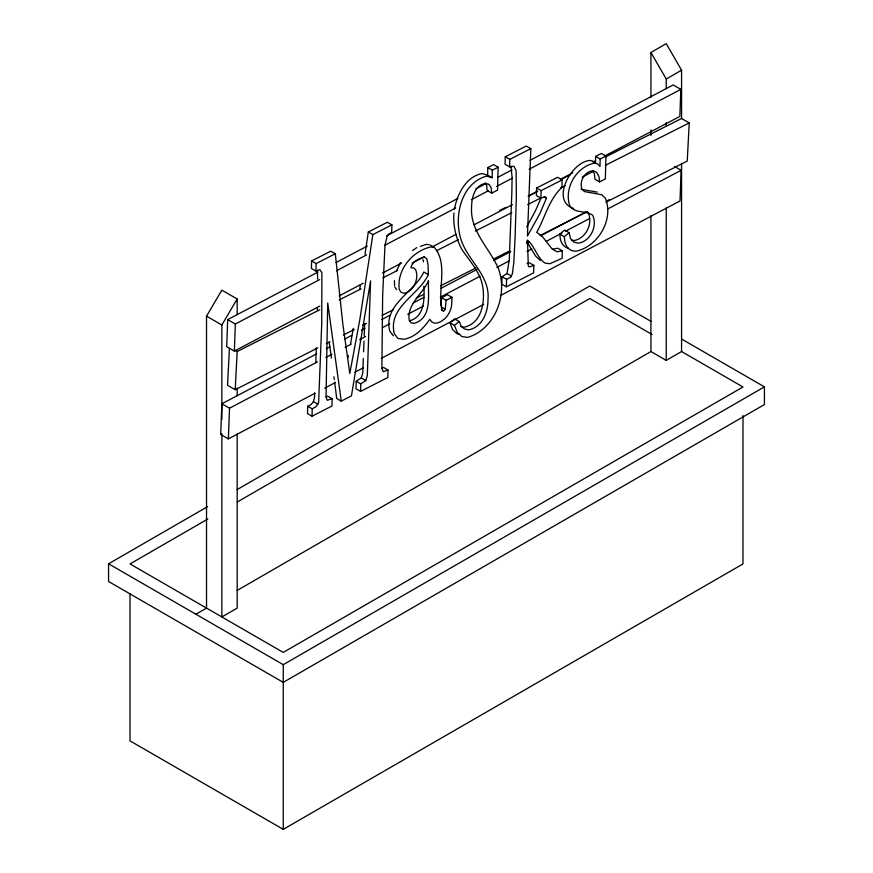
<?xml version="1.0" encoding="UTF-8"?>
<svg xmlns="http://www.w3.org/2000/svg" width="873" height="873" viewBox="0 0 873 873"><rect width="100%" height="100%" fill="white"/><g stroke="black" fill="none" stroke-linecap="round" stroke-linejoin="round"><path stroke-width="1.31" d="M423.874 286.191C424.518 298.501 424.671 317.041 409.601 320.729M317.368 310.155L317.412 307.438M595.473 162.651L595.626 156.398L601.421 153.441L605.96 156.049L605.349 178.932L599.555 181.89L595.015 179.281L594.393 173.803L592.734 170.868M605.96 156.049L600.166 159.006L599.98 166.503L597.656 163.862L594.666 163.055C577.184 166.525 564.886 186.211 569.098 203.518C571.804 214.322 585.685 209.782 592.669 215.271C597.819 225.987 590.443 241.341 578.428 243.185L573.856 242.148L570.56 238.613L569.087 232.687L564.547 230.079L559.789 234.095L560.313 238.831A27.041 16.02 -60.1 0 0 568.247 248.227M314.575 392.85C315.044 398.339 313.734 404.505 307.7 406.261L307.503 413.595L312.043 416.203L331.958 406.032L332.155 398.688L327.615 396.08L326.087 397.04M381.927 368.341L383.454 367.391L387.994 369.999L383.225 371.723L381.894 368.177L382.647 295.696L384.982 245.237L387.099 236.31L388.583 234.226L391.704 232.371L391.912 224.863L372.858 234.586L359.872 319.322L349.8 373.469L342.871 324.396L335.319 253.77L330.78 251.162L311.606 260.962L311.399 268.458L315.939 271.067L319.878 269.681L321.897 272.791L321.733 323.643L318.645 402.246L316.321 406.392L312.239 408.87L307.7 406.261M312.043 416.203L312.239 408.87M315.939 271.067L316.146 263.57L335.319 253.77M363.321 358.443L362.753 373.033L361.28 377.933L356.228 381.294L356.031 388.801L360.571 391.41L387.798 377.507L387.994 369.999M360.571 391.41L360.778 383.902L365.82 380.541L367.304 375.641L370.589 280.877L351.437 395.906L341.256 401.111L336.716 398.503L334.665 382.156M451.93 297.311L446.125 300.279L445.208 309.206L443.571 311.094L442 310.068C437.198 290.403 448.504 263.853 434.416 247.485L430.804 246.939C412.165 251.108 396.549 270.095 399.277 289.563L401.122 292.291L403.981 293.339C413.824 291.375 419.433 278.389 415.526 269.484L413.638 267.989L410.954 267.662C412.1 261.573 418.942 258.528 424.322 256.957L426.832 258.844L428.032 264.486L428.359 274.635C418.767 295.26 387.459 307.307 394.367 333.813L397.957 338.451L404.123 339.259C415.526 337.087 423.35 328.248 429.854 319.332L431.709 321.864L434.11 323.108L437.078 323.086L440.603 321.777L444.935 318.645A15.125 8.959 -60.1 0 0 451.767 303.389L451.93 297.311L447.391 294.703L441.585 297.66L440.92 305.463M498.156 167.223L492.361 170.18L492.154 177.743L487.614 175.135L487.821 167.572L493.616 164.615L498.156 167.223L497.545 190.15L491.75 193.119L487.199 190.51L486.632 185.218L485.268 182.992M510.978 166.012L512.102 177.426L511.84 192.715L509.275 259.859L506.995 273.533L502.03 276.686L501.822 284.194L506.362 286.802L533.632 272.878L533.84 265.37L529.289 262.762L527.019 263.57M533.84 265.37L529.289 266.985L528.296 266.079L527.488 240.053C534.963 246.404 536.72 257.251 544.807 263.024L549.739 263.766L562.114 258.321L562.31 250.824L557.149 251.784L552.303 249.242L542.657 236.899L536.699 232.371C545.003 217.552 549.139 199.208 561.928 187.411L562.125 179.903L557.585 177.295L536.579 188.022L536.382 195.53L540.922 198.138L545.123 196.698L546.476 198.127L539.907 213.558L527.445 236.048L530.828 148.639L526.288 146.031L505.26 156.769L505.063 164.277L509.603 166.885L513.924 166.263L516.074 170.453L516.38 195.323L515.081 237.936L513.815 262.467L512.375 273.86L510.552 277.265L506.569 279.295L502.03 276.686M506.362 286.802L506.569 279.295M509.603 166.885L509.799 159.377L530.828 148.639M540.922 198.138L541.129 190.63L562.125 179.903M315.088 393.21L228.377 438.879L220.716 434.459L221.851 403.773L316.724 353.805M317.936 272.07L227.689 319.605L226.685 346.679L234.346 351.099L319.834 306.074M228.377 438.879L229.523 408.204L317.434 361.891M234.346 351.099L235.35 324.036L319.638 279.633M315.775 362.655L316.321 347.825M364.194 335.887L364.652 323.948M530.053 160.337L673.192 84.943L680.853 89.362L679.849 116.436L605.196 155.754M674.578 166.514L681.136 170.311L680.002 200.986L500.556 295.511M363.583 351.808L363.997 341.201M229.446 348.425L227.526 385.277L235.197 389.696L317.827 347.901M235.197 389.696L237.183 351.535L319.813 309.74M605.48 156.965L681.573 118.488L689.234 122.907L687.247 161.069L605.829 202.252M453.982 213.023C452.836 225.485 456.012 238.013 461.642 249.089C469.576 261.06 480.292 271.907 482.736 286.639C485.192 301.905 481.885 323.49 463.89 327.266L460.802 326.557M394.432 280.648L394.563 285.624M364.99 254.37L368.319 231.978L387.372 222.255L391.912 224.863M359.785 288.712L360.429 284.718M350.564 343.853L353.281 328.346M347.814 358.006L348.316 355.431M454.287 209.596C457.081 194.603 465.691 176.826 481.961 173.531L487.614 175.135M541.184 197.767L535.367 210.95L526.681 226.915M396.582 270.685L400.467 262.773M195.912 614.232L206.53 608.11L206.53 316.146L221.851 290.142L237.183 298.992L237.183 314.607M221.851 419.476L221.851 324.996L237.183 298.992M599.555 181.89L598.933 176.411L596.728 172.494L593.302 170.737C584.561 171.283 579.203 181.115 581.865 189.07L584.43 191.558L601.813 194.744L605.491 198.411C613.861 219.592 598.3 245.946 576.693 251.097A27.041 16.02 -60.1 0 1 564.853 241.439L564.329 236.703L569.087 232.687M459.558 334.25L457.245 333.879L452.738 329.852L449.89 322.737L454.647 318.896L459.187 321.504L461.151 326.011L464.316 328.935L468.441 329.874C482.376 327.266 488.062 312.239 487.996 299.559C490.179 275.933 468.703 261.354 461.522 240.992C453.273 218.108 460.551 183.417 486.501 176.139L492.154 177.743M449.89 322.737L454.429 325.345L459.187 321.504M412.46 250.595L416.792 247.594M332.155 398.688L327.31 400.281L326.055 396.877L327.713 302.953L341.256 401.111M650.931 97.35L650.931 52.5L666.252 43.65L681.573 70.189L681.573 118.488M666.252 88.599L666.252 79.039L681.573 70.189M681.802 339.161L764.432 386.859L764.432 404.559L283.256 682.359L108.568 581.505L108.568 563.805L207.632 506.613M237.118 489.589L589.744 286.006L651.116 321.439M207.818 519.02L130.022 563.936L283.256 652.404L742.978 386.99L681.573 351.535L666.252 360.385L650.931 351.535L237.183 590.41M237.292 501.997L589.744 298.511L652.12 334.534M108.568 563.805L283.256 664.669L764.432 386.859M130.022 593.88L130.022 740.882L283.256 829.35L742.978 563.936L742.978 415.57M336.007 262.555L367.347 246.044M386.63 235.885L457.747 198.433M475.818 188.906L485.464 183.832M497.512 177.481L511.982 169.864M336.498 270.75L366.595 254.894M384.655 245.389L455.695 207.97M471.344 199.721L488.203 190.838M496.639 186.407L512.287 178.157M529.147 169.275L680.853 89.362M339.106 295.925L363.179 283.245M382.45 273.096L401.711 262.948M433.019 246.459L455.892 234.401M473.952 224.896L512.484 204.598M528.132 196.349L537.768 191.274M560.652 179.227L572.688 172.887M593.16 162.105L595.561 160.828M326.371 348.731L329.983 346.821M344.442 339.204L351.677 335.396M361.324 330.31L364.936 328.412M381.807 319.518L390.242 315.077M413.147 303.018L423.994 297.3M440.865 288.417L477.029 269.364M493.9 260.481L510.77 251.588M526.441 243.338L528.852 242.072M540.9 235.721L586.7 211.593M607.193 200.801L609.605 199.535M325.869 357.45L331.882 354.274M345.13 347.301L351.153 344.126M359.589 339.684L365.612 336.52M382.472 327.637L389.696 323.828M407.756 314.313L423.416 306.063M440.276 297.18L480.019 276.25M496.879 267.367L508.926 261.027M526.986 251.511L531.799 248.969M546.258 241.363L561.917 233.113M565.529 231.214L589.613 218.523M607.673 209.007L681.136 170.311M220.716 434.459L221.851 433.859L221.851 616.949L237.183 608.11L237.183 433.946M324.723 388.136L335.559 382.418M354.831 372.269L363.266 367.828M381.326 358.312L483.697 304.393M499.727 210.448L505.805 207.381M528.896 195.694L537.408 191.394M560.499 179.718L570.222 174.796M339.259 299.908L361.127 288.843M383.007 277.778L397.586 270.412M412.165 263.035L424.322 256.891M436.478 250.737L458.347 239.682M475.359 231.072L511.818 212.641M527.608 204.642L540.976 197.887M560.422 188.055L565.289 185.6M582.302 176.99L593.236 171.457M605.382 165.313L689.234 122.907M326.327 343.602L329.983 341.758M343.34 335.003L354.285 329.47M362.786 325.171L366.431 323.326M382.232 315.328L393.166 309.806M416.257 298.119L423.547 294.441M440.559 285.831L475.807 268.011M494.031 258.79L509.832 250.802M540.212 235.437L587.605 211.462M420.339 246.372L426.264 244.331L428.665 244.691M552.609 249.176L557.771 248.216L562.31 250.824M571.597 240.053L573.888 240.577C585.903 238.733 593.28 223.379 588.129 212.663L586.143 211.593M597.274 192.136L581.036 189.255M573.67 208.505C549.859 200.965 571.564 161.287 590.126 160.446L593.105 161.254L594.666 163.011M595.626 156.398L600.166 159.006M505.26 156.769L509.799 159.377M536.579 188.022L541.129 190.63M544.206 196.818L546.476 198.127M487.821 167.572L492.361 170.18M559.789 234.095L564.329 236.703M506.995 273.533L511.545 276.141M429.876 244.877L434.416 247.485M368.319 231.978L372.858 234.586M428.359 274.635L423.809 272.027C414.228 292.651 382.92 304.699 389.816 331.205L393.417 335.843M441.585 297.66L446.125 300.279M441.803 307.252L445.208 309.206M441.301 309.795L443.571 311.094M311.606 260.962L316.146 263.57M361.28 377.933L365.82 380.541M356.228 381.294L360.778 383.902M313.527 401.7L318.067 404.308M227.689 319.605L235.35 324.036M206.53 316.146L221.851 324.996M234.99 350.269L237.183 351.535M221.851 403.773L229.523 408.204M540.256 260.416L535.651 256.16L526.626 241.243M394.738 286.955L396.582 289.683M650.931 52.5L666.252 79.039M454.429 325.345L457.277 332.46L461.784 336.487L467.579 337.425C495.286 329.186 508.37 293.928 498.134 267.946C489.12 247.681 469.881 230.985 471.584 206.945C471.66 197.527 474.781 184.978 485.748 183.374L489.131 184.487L491.172 187.837L491.75 193.119M423.001 259.619L423.481 261.878M329.165 342.074L331.402 358.116M333.955 376.798L334.304 379.482M317.357 270.183L317.641 279.174M681.573 163.458L681.573 351.535M666.252 122.536L666.252 126.236M666.252 207.938L666.252 360.385M650.931 129.979L650.931 135.413M650.931 215.609L650.931 351.535M283.256 664.669L283.256 829.35M237.183 388.049L237.183 395.709M428.479 280.779C427.912 295.041 432.397 318.187 414.14 323.337L411.063 322.868L409.273 320.5C406.436 304.502 422.663 294.059 428.479 280.779"/></g></svg>
